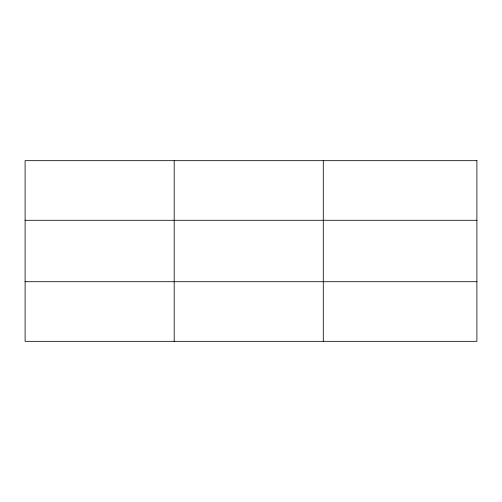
<?xml version="1.0" encoding="UTF-8"?>
<svg xmlns="http://www.w3.org/2000/svg" width="502" height="502" viewBox="0 0 502 502"><rect width="100%" height="100%" fill="white"/><g stroke="black" fill="none" stroke-linecap="round" stroke-linejoin="round"><path stroke-width="0.75" d="M174.194 341.329L174.194 160.671M323.288 341.329L323.288 160.671M25.1 220.29L476.9 220.29M25.1 281.71L476.9 281.71M476.9 160.671L476.9 341.329L25.1 341.329L25.1 160.671L476.9 160.671"/></g></svg>
